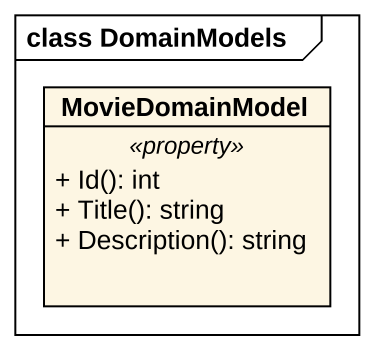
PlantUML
@startuml
mainframe class DomainModels
hide circle
hide empty members
skinparam classAttributeIconSize 0
class MovieDomainModel {
  .. <<property>> ..
  + Id(): int
  + Title(): string
  + Description(): string
}
@enduml
